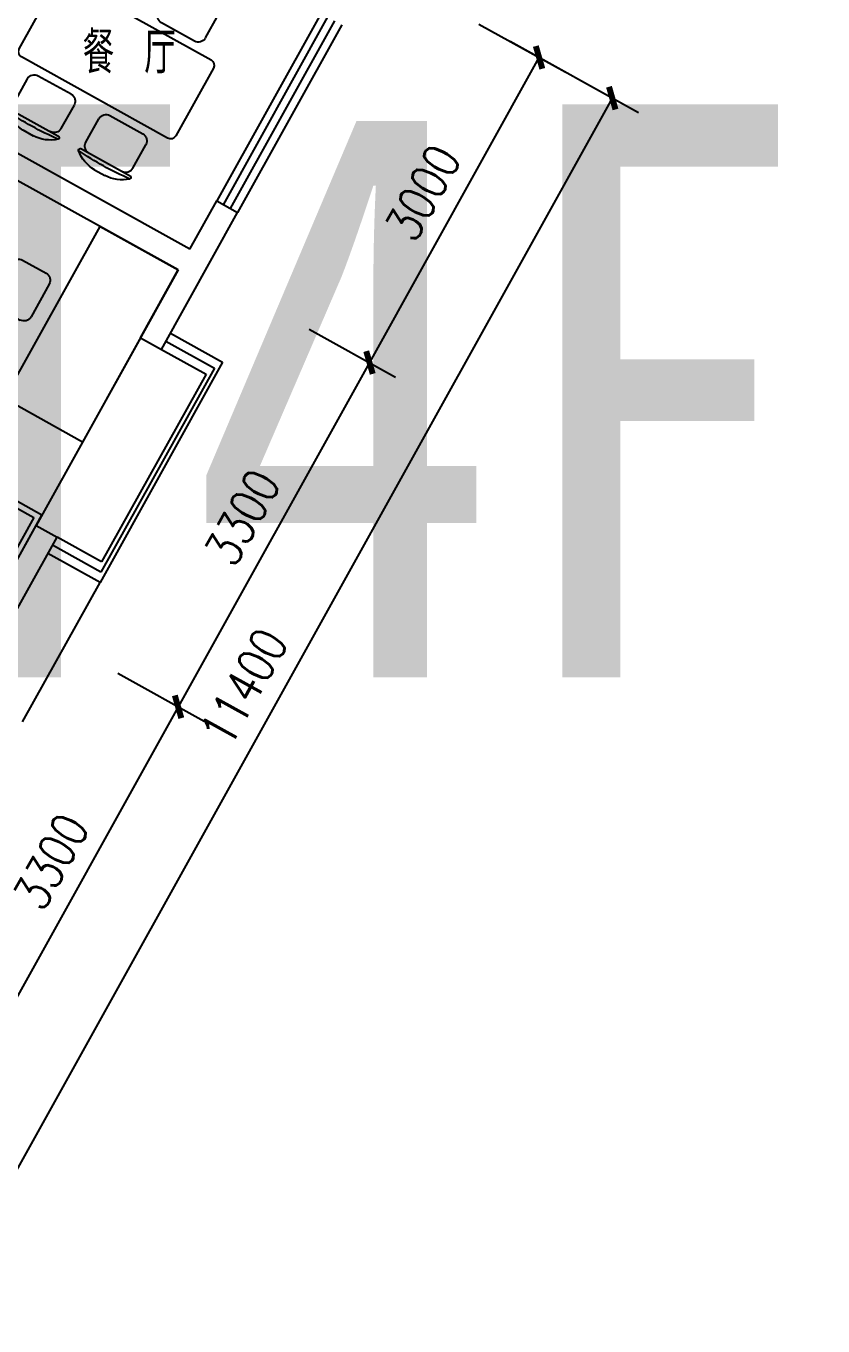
# Model space of a CAD drawing. Header units: millimetres. Extents: x 964 to 43707, y 588 to 33751.
# Drawn here: x 14235 to 20913, y 2759 to 13654 of the extents above; entities that cross this region are included whole.
import ezdxf
from ezdxf.enums import TextEntityAlignment as Align

# ---------------------------------------------------------------- set-up
doc = ezdxf.new("R2010")
doc.units = ezdxf.units.MM
for name, color, linetype in [('1', 7, 'Continuous'), ('AXIS', 3, 'Continuous'), ('PUB_TEXT', 7, 'Continuous'), ('PUB_TITLE', 4, 'Continuous'), ('PUB_WINDW', 7, 'Continuous'), ('WALL', 255, 'Continuous'), ('WINDOW', 2, 'Continuous')]:
    doc.layers.add(name, color=color, linetype=linetype)
doc.styles.add('-宋体', font='SimSun.ttf', dxfattribs={"width": 0.8})
doc.styles.add('_XY', font='txt.shx', dxfattribs={"width": 0.8, "bigfont": 'XY.shx'})
doc.styles.add('DIM_FONT', font='SIMPLEX', dxfattribs={"width": 0.8})
doc.styles.add('SIMPLEX', font='SIMPLEX.SHX')
doc.styles.get("Standard").update_dxf_attribs({"font": 'arial.ttf'})
doc.dimstyles.new('NORMAL', dxfattribs={"dimscale": 2, "dimtxt": 300, "dimasz": 1, "dimexe": 250, "dimexo": 300, "dimgap": 0.09, "dimtad": 1, "dimtoh": 1, "dimdec": 0, "dimzin": 0, "dimdsep": 46, "dimtxsty": 'DIM_FONT', "dimcen": 0.09, "dimadec": 0, "dimazin": 0, "dimtfac": 1, "dimtdec": 0, "dimtix": 1, "dimtofl": 0, "dimtmove": 2, "dimatfit": 3, "dimfxl": 1, "dimtolj": 1, "dimtzin": 0, "dimarcsym": 0})

# ---------------------------------------------------------------- blocks, each defined once
blk = doc.blocks.new('_DIMX')
at = {"const_width": 50}
blk.add_lwpolyline([(-70, -70), (70, 70)], dxfattribs=at)
blk = doc.blocks.new('*D40')
at = {"color": 0, "linetype": 'ByBlock', "transparency": 16777216}
for p, q in [((421691, 104060), (422765, 103463)), ((422546, 103583), (416899, 93423)), ((416042, 93898), (417117, 93301))]:
    blk.add_line(p, q, dxfattribs=at)
at = {"layer": 'DEFPOINTS', "color": 0, "linetype": 'ByBlock', "transparency": 16777216}
for p in [(421428, 104205), (415780, 94044), (416898, 93422)]:
    blk.add_point(p, dxfattribs=at)
at = {"color": 0, "linetype": 'ByBlock', "transparency": 16777216}
for p, rotation in [((422546, 103584), 60.9330761426126), ((416898, 93422), 240.9330761426126)]:
    blk.add_blockref('_DIMX', p, dxfattribs=dict(at, rotation=rotation))
at = {"color": 7, "linetype": 'ByBlock', "transparency": 16777216, "insert": (419460, 98649), "char_height": 300, "attachment_point": 5, "rotation": 60.9331, "style": '_XY'}
blk.add_mtext('\\A1;11400', dxfattribs=at)
blk = doc.blocks.new('*D42')
at = {"color": 0, "linetype": 'ByBlock', "transparency": 16777216}
for p, q in [((418404, 98764), (419127, 98362)), ((418908, 98482), (417306, 95600)), ((416800, 95879), (417524, 95477))]:
    blk.add_line(p, q, dxfattribs=at)
at = {"layer": 'DEFPOINTS', "color": 0, "linetype": 'ByBlock', "transparency": 16777216}
for p in [(418141, 98910), (416538, 96025), (417305, 95599)]:
    blk.add_point(p, dxfattribs=at)
at = {"color": 0, "linetype": 'ByBlock', "transparency": 16777216}
for p, rotation in [((418908, 98483), 60.93307614260461), ((417305, 95599), 240.9330761426046)]:
    blk.add_blockref('_DIMX', p, dxfattribs=dict(at, rotation=rotation))
at = {"color": 7, "linetype": 'ByBlock', "transparency": 16777216, "insert": (417844, 97187), "char_height": 300, "attachment_point": 5, "rotation": 60.9331, "style": '_XY'}
blk.add_mtext('\\A1;3300', dxfattribs=at)
blk = doc.blocks.new('A$C75BA48BB')
at = {"layer": '1'}
for p, q in [((736, 1347), (835, 1347)), ((556, 1247), (1016, 1247)), ((561, 1180), (561, 955)), ((1011, 1180), (1011, 955)), ((628, 887), (943, 887)), ((1650, 750), (0, 750)), ((0, 750), (0, 0)), ((1650, 0), (1650, 750)), ((0, 0), (1650, 0))]:
    blk.add_line(p, q, dxfattribs=at)
for centre, radius, start, end in [((746, 1032), 316, 91.7651, 130.7265), ((826, 1032), 316, 49.2735, 88.2349), ((546, 1263), 10, 130.7265, 202.67), ((556, 1267), 20, 202.67, 270), ((786, -1431), 2713, 84.8023, 95.1977), ((628, 1180), 67.5, 90, 180), ((943, 1180), 67.5, 0, 90), ((1016, 1267), 20, 270, 337.33), ((1025, 1263), 10, 337.33, 49.2735), ((628, 955), 67.5, 180, 270), ((943, 955), 67.5, 270, 0)]:
    blk.add_arc(centre, radius, start, end, dxfattribs=at)
at = {"layer": '1', "width": 0.8, "flags": 9}
for tag in ['YSIZE', 'XSIZE']:
    blk.add_attdef(tag, (1647, 0), '', height=0.5, dxfattribs=at)
blk = doc.blocks.new('*D43')
at = {"color": 0, "linetype": 'ByBlock', "transparency": 16777216}
for p, q in [((421428, 104205), (422151, 103803)), ((421932, 103924), (420512, 101369)), ((420007, 101648), (420730, 101246))]:
    blk.add_line(p, q, dxfattribs=at)
at = {"layer": 'DEFPOINTS', "color": 0, "linetype": 'ByBlock', "transparency": 16777216}
for p in [(421166, 104351), (419745, 101794), (420512, 101368)]:
    blk.add_point(p, dxfattribs=at)
at = {"color": 0, "linetype": 'ByBlock', "transparency": 16777216}
for p, rotation in [((421933, 103925), 60.93307614260429), ((420512, 101368), 240.9330761426043)]:
    blk.add_blockref('_DIMX', p, dxfattribs=dict(at, rotation=rotation))
at = {"color": 7, "linetype": 'ByBlock', "transparency": 16777216, "insert": (420960, 102792), "char_height": 300, "attachment_point": 5, "rotation": 60.9331, "style": '_XY'}
blk.add_mtext('\\A1;3000', dxfattribs=at)
blk = doc.blocks.new('_WBLK')
for p, q in [((-0.5, 0.5), (0.5, 0.5)), ((0.5, 0.1667), (-0.5, 0.1667)), ((0.5, -0.1667), (-0.5, -0.1667)), ((-0.5, -0.5), (0.5, -0.5))]:
    blk.add_line(p, q)
at = {"style": 'SIMPLEX', "flags": 9}
blk.add_attdef('A', text='', height=1, dxfattribs=at).set_placement((0, 1.5), align=Align.MIDDLE)
blk = doc.blocks.new('*D44')
at = {"color": 0, "linetype": 'ByBlock', "transparency": 16777216}
for p, q in [((420007, 101648), (420730, 101246)), ((420511, 101367), (418909, 98484)), ((418404, 98764), (419127, 98362))]:
    blk.add_line(p, q, dxfattribs=at)
at = {"layer": 'DEFPOINTS', "color": 0, "linetype": 'ByBlock', "transparency": 16777216}
for p in [(419745, 101794), (418141, 98910), (418908, 98483)]:
    blk.add_point(p, dxfattribs=at)
at = {"color": 0, "linetype": 'ByBlock', "transparency": 16777216}
for p, rotation in [((420512, 101368), 60.93307614260445), ((418908, 98483), 240.9330761426044)]:
    blk.add_blockref('_DIMX', p, dxfattribs=dict(at, rotation=rotation))
at = {"color": 7, "linetype": 'ByBlock', "transparency": 16777216, "insert": (419448, 100071), "char_height": 300, "attachment_point": 5, "rotation": 60.9331, "style": '_XY'}
blk.add_mtext('\\A1;3300', dxfattribs=at)
blk = doc.blocks.new('A$C5F09389E')
at = {"layer": '1'}
for p, q in [((0, 750), (1815, 750)), ((0, 0), (0, 750)), ((50, 700), (50, 0)), ((876, 700), (50, 700)), ((876, 700), (876, 0)), ((1765, 700), (926, 700)), ((926, 700), (926, 0)), ((1765, 0), (1765, 700)), ((1815, 750), (1815, 0)), ((0, 0), (50, 0)), ((50, 0), (876, 0)), ((926, 0), (876, 0)), ((926, 0), (1765, 0)), ((1815, 0), (1765, 0))]:
    blk.add_line(p, q, dxfattribs=at)
at = {"layer": '1', "width": 0.8, "flags": 9}
for tag in ['YSIZE', 'XSIZE']:
    blk.add_attdef(tag, (901, 750), '', height=0.5, dxfattribs=at)
blk = doc.blocks.new('M_C25MYD')
for p, q in [((-389, 921), (-290, 921)), ((298, 921), (397, 921)), ((-569, 821), (-109, 821)), ((117, 821), (577, 821)), ((-564, 754), (-564, 529)), ((-114, 754), (-114, 529)), ((122, 754), (122, 529)), ((572, 754), (572, 529)), ((-497, 461), (-182, 461)), ((190, 461), (505, 461)), ((-746, 342), (-746, -308)), ((704, 392), (-696, 392)), ((754, -308), (754, 342)), ((-696, -358), (704, -358)), ((-182, -427), (-497, -427)), ((505, -427), (190, -427)), ((-564, -720), (-564, -495)), ((-114, -720), (-114, -495)), ((122, -720), (122, -495)), ((572, -720), (572, -495)), ((-109, -787), (-569, -787)), ((577, -787), (117, -787)), ((-290, -887), (-389, -887)), ((397, -887), (298, -887))]:
    blk.add_line(p, q)
for centre, radius, start, end in [((-379, 606), 316, 91.7651, 130.7265), ((-300, 606), 316, 49.2735, 88.2349), ((307, 606), 316, 91.7651, 130.7265), ((387, 606), 316, 49.2735, 88.2349), ((-579, 837), 10, 130.7265, 202.67), ((-569, 841), 20, 202.67, 270), ((-339, -1857), 2713, 84.8023, 95.1977), ((-497, 754), 67.5, 90, 180), ((-182, 754), 67.5, 0, 90), ((-109, 841), 20, 270, 337.33), ((-100, 837), 10, 337.33, 49.2735), ((108, 837), 10, 130.7265, 202.67), ((117, 841), 20, 202.67, 270), ((347, -1857), 2713, 84.8023, 95.1977), ((190, 754), 67.5, 90, 180), ((505, 754), 67.5, 0, 90), ((577, 841), 20, 270, 337.33), ((587, 837), 10, 337.33, 49.2735), ((-497, 529), 67.5, 180, 270), ((-182, 529), 67.5, 270, 0), ((190, 529), 67.5, 180, 270), ((505, 529), 67.5, 270, 0), ((-696, 342), 50, 90, 180), ((704, 342), 50, 0, 90), ((-696, -308), 50, 180, 270), ((704, -308), 50, 270, 0), ((-497, -495), 67.5, 90, 180), ((-182, -495), 67.5, 0, 90), ((190, -495), 67.5, 90, 180), ((505, -495), 67.5, 0, 90), ((-497, -720), 67.5, 180, 270), ((-182, -720), 67.5, 270, 0), ((190, -720), 67.5, 180, 270), ((505, -720), 67.5, 270, 0), ((-579, -803), 10, 157.33, 229.2735), ((-569, -807), 20, 90, 157.33), ((-379, -572), 316, 229.2735, 268.2349), ((-339, 1890), 2713, 264.8023, 275.1977), ((-300, -572), 316, 271.7651, 310.7265), ((-109, -807), 20, 22.67, 90), ((-100, -803), 10, 310.7265, 22.67), ((108, -803), 10, 157.33, 229.2735), ((117, -807), 20, 90, 157.33), ((307, -572), 316, 229.2735, 268.2349), ((347, 1890), 2713, 264.8023, 275.1977), ((387, -572), 316, 271.7651, 310.7265), ((577, -807), 20, 22.67, 90), ((587, -803), 10, 310.7265, 22.67)]:
    blk.add_arc(centre, radius, start, end)
at = {"width": 0.8, "flags": 9}
for tag in ['XSIZE', 'YSIZE']:
    blk.add_attdef(tag, (0, 0), '', height=0.5, dxfattribs=at)
blk = doc.blocks.new('1T4F69')
blk.add_line((14340.6, -23264.1), (13466.1, -24837.4))
at = {"layer": 'WALL'}
for p, q in [((14753.5, -22521.1), (11869.2, -20917.9)), ((14656.4, -22696), (11946.8, -21189.9)), ((14515.4, -23361.3), (15153.2, -22213.8)), ((14753.5, -22521.1), (14978.4, -22116.6)), ((14978.4, -22116.6), (15153.2, -22213.8)), ((14340.6, -23264.1), (14656.4, -22696)), ((14340.6, -23264.1), (14515.4, -23361.3)), ((13150.3, -25405.5), (13466.1, -24837.4)), ((13466.1, -24837.4), (13640.9, -24934.6)), ((12839.3, -26376.7), (13640.9, -24934.6))]:
    blk.add_line(p, q, dxfattribs=at)
at = {"layer": 'WINDOW'}
for p, q in [((14553.4, -23292.9), (14958.8, -23518.2)), ((14591.4, -23224.5), (15028.4, -23467.4)), ((14515.4, -23361.3), (14889.1, -23569)), ((15028.4, -23467.4), (14001.9, -25314.2)), ((14958.8, -23518.2), (14008.3, -25228.3)), ((14889.1, -23569), (14014.6, -25142.3)), ((14014.6, -25142.3), (13640.9, -24934.6)), ((14008.3, -25228.3), (13602.9, -25002.9)), ((14001.9, -25314.2), (13564.9, -25071.3)), ((13352.3, -26482.9), (14001.9, -25314.2))]:
    blk.add_line(p, q, dxfattribs=at)
at = {"layer": '1', "xscale": -1}
for name, p, rotation in [('M_C25MYD', (14132.8, -20940.2), 330.9330761426139), ('A$C75BA48BB', (14656.4, -22696), 60.93307614261384), ('A$C5F09389E', (13150.3, -25405.5), 330.9330761426139)]:
    blk.add_blockref(name, p, dxfattribs=dict(at, rotation=rotation))
at = {"layer": 'WINDOW', "xscale": 1800, "yscale": 200.0000000000001, "zscale": 1800, "rotation": 240.9330761426139}
blk.add_blockref('_WBLK', (15503, -21378.5), dxfattribs=at)
at = {"layer": 'PUB_TITLE', "style": '_XY', "width": 0.8}
blk.add_text('餐 厅', height=350, dxfattribs=at).set_placement((13855, -21049.5))
at = {"layer": 'AXIS'}
for p1, p2, distance, text, picture, middle in [((16913, -20488.6), (15491.6, -23045.8), 877.3, '3000', '*D43', (16706.9, -22047.7)), ((17175.2, -20634.3), (11527.1, -30795.8), 1279.1, '11400', '*D40', (15206.9, -26190.8))]:
    dim = blk.add_aligned_dim(p1=p1, p2=p2, distance=distance, text=text, dimstyle='NORMAL', override={"dimtxsty": '_XY'}, dxfattribs=at)
    dim.commit()
    dim.dimension.update_dxf_attribs({"geometry": picture, "text_midpoint": middle, "insert": (-404253.1, -124839.7)})
for p1, p2, picture, middle in [((15491.6, -23045.8), (13888.4, -25930.2), '*D44', (15194.6, -24768.5)), ((13888.4, -25930.2), (12285.1, -28814.6), '*D42', (13591.4, -27652.9))]:
    dim = blk.add_aligned_dim(p1=p1, p2=p2, distance=877.3, dimstyle='NORMAL', override={"dimtxsty": '_XY'}, dxfattribs=at)
    dim.commit()
    dim.dimension.update_dxf_attribs({"geometry": picture, "text_midpoint": middle, "insert": (-404253.1, -124839.7)})

msp = doc.modelspace()

# ---------------------------------------------------------------- block references
at = {"layer": 'PUB_WINDW'}
msp.add_blockref('1T4F69', (854, 34305), dxfattribs=at)

# ---------------------------------------------------------------- texts
at = {"layer": 'PUB_TEXT', "style": '-宋体', "width": 0.8}
msp.add_text('1T4F69', height=4800, dxfattribs=at).set_placement((10364, 8196))

doc.saveas('drawing.dxf')
